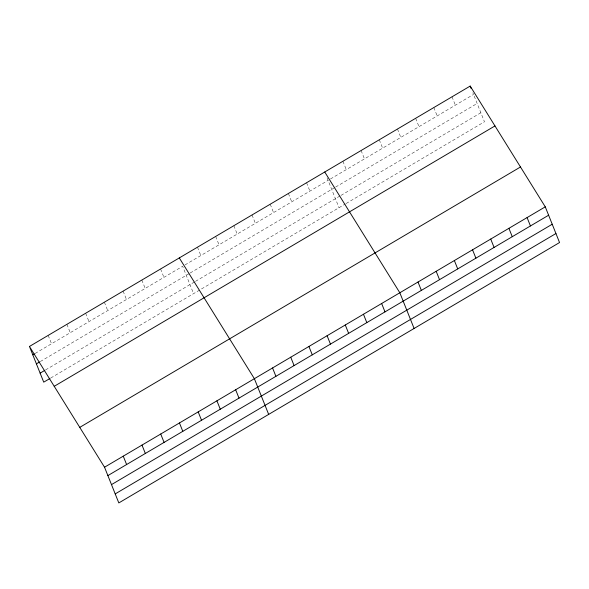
<?xml version="1.0" encoding="UTF-8"?>
<svg xmlns="http://www.w3.org/2000/svg" width="589" height="589" viewBox="0 0 589 589"><rect width="100%" height="100%" fill="white"/><g stroke="black" fill="none" stroke-linecap="round" stroke-linejoin="round"><path stroke-width="0.44" stroke-dasharray="2.94 2.21" d="M35.141 353.444L182.649 266.294L193.582 293.631M185.02 264.895L328.095 180.367M330.466 178.968L473.534 94.446M40.31 361.543L189.415 273.451M190.21 272.979L334.861 187.523M335.649 187.052L477.142 103.465M45.589 369.914L194.716 281.807M195.504 281.343L340.162 195.879M340.95 195.415L480.86 112.757M50.757 378.005L345.345 203.963M346.141 203.499L484.467 121.776L472.864 92.767M452.006 96.81L455.356 105.181M433.828 107.551L437.178 115.923M415.643 118.293L418.993 126.664M397.465 129.035L400.814 137.406M379.287 139.777L382.636 148.148M361.109 150.519L364.451 158.89M342.923 161.253L346.273 169.632M327.086 177.856L339.028 207.703M306.567 182.737L309.91 191.108M288.382 193.479L291.732 201.85M270.204 204.221L273.554 212.592M252.026 214.963L255.368 223.334M233.84 225.705L237.19 234.076M215.662 236.439L219.012 244.81M197.484 247.181L200.827 255.552M160.569 268.989L163.919 277.36M141.839 280.055L145.188 288.426M123.108 291.121L126.458 299.492M104.378 302.186L107.721 310.558M85.641 313.252L88.991 321.623M66.91 324.318L70.26 332.689M48.18 335.384L51.53 343.762"/><path stroke-width="0.88" d="M29.45 346.457L470.184 86.075L545.267 206.842L559.55 242.543L118.816 502.925L104.533 467.224L29.45 346.457L43.733 382.158L49.977 378.469M32.8 354.828L34.361 353.901M36.408 363.847L39.529 361.999M40.126 373.139L44.808 370.371M54.225 386.31L494.966 125.928M79.758 427.371L520.492 166.989M104.533 467.224L545.267 206.842M107.883 475.595L548.617 215.213M111.49 484.614L552.224 224.232M115.208 493.906L555.942 233.524M324.745 171.995L399.828 292.77L414.104 328.471M179.299 257.923L254.382 378.698L268.665 414.398M527.089 217.584L530.439 225.955M470.184 86.075L471.193 88.586M508.911 228.326L512.253 236.697M490.725 239.06L494.075 247.439M472.547 249.802L475.897 258.173M454.369 260.544L457.712 268.915M436.184 271.286L439.534 279.657M418.006 282.028L421.356 290.399M381.643 303.512L384.992 311.883M363.465 314.246L366.814 322.617M345.287 324.988L348.636 333.359M327.101 335.73L330.451 344.101M308.923 346.472L312.273 354.843M290.745 357.214L294.095 365.585M272.56 367.956L275.91 376.327M235.652 389.763L239.001 398.135M216.921 400.829L220.271 409.2M198.191 411.895L201.534 420.266M179.454 422.961L182.804 431.332M160.723 434.027L164.073 442.398M141.993 445.093L145.343 453.464M123.263 456.158L126.613 464.53"/></g></svg>
